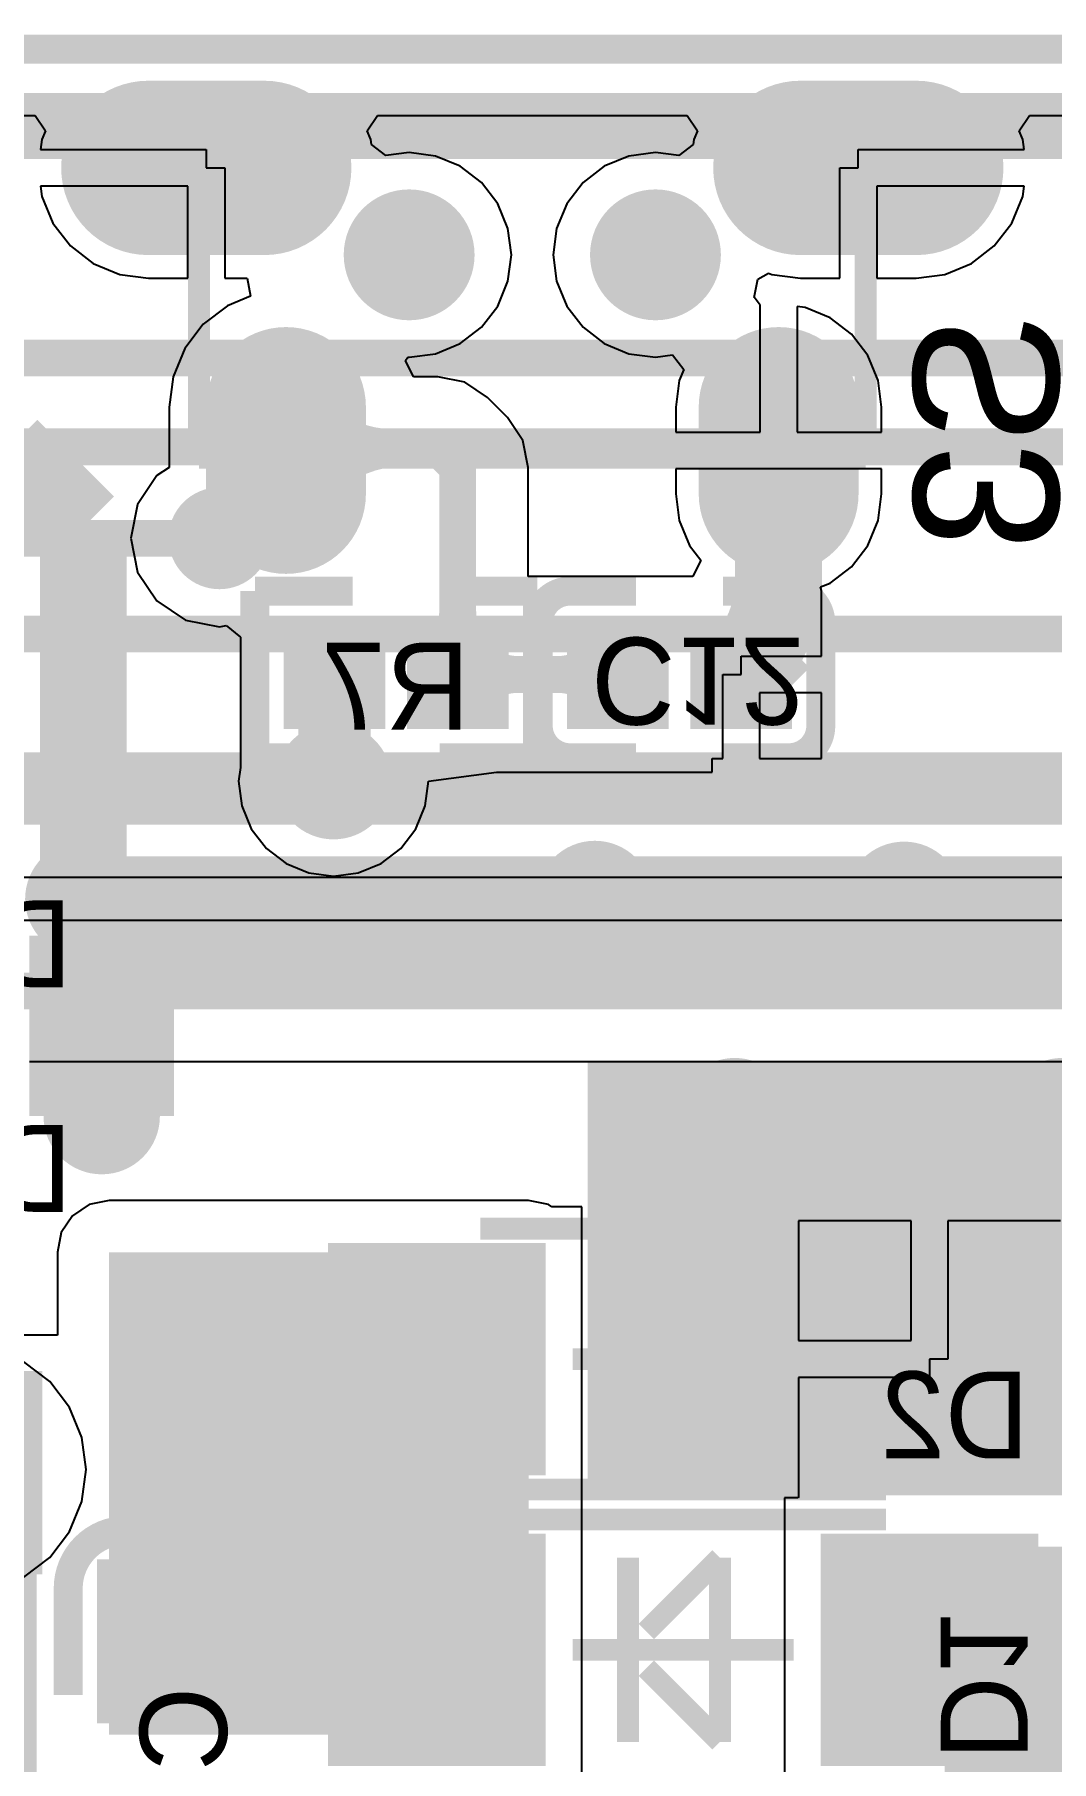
# Model space of a CAD drawing. Extents: x 81 to 196, y 150 to 213.
# Drawn here: x 121.62 to 128.64, y 201.23 to 213.14 of the extents above; entities that cross this region are included whole.
import ezdxf

# ---------------------------------------------------------------- set-up
doc = ezdxf.new("R2010")
doc.units = 0
doc.header["$MEASUREMENT"] = 0
for name, color, linetype in [('BOTTOMLAYER', 5, 'CONTINUOUS'), ('BOTTOMOVERLAY', 54, 'CONTINUOUS'), ('BOTTOMPASTE', 16, 'CONTINUOUS'), ('BOTTOMSOLDER', 6, 'CONTINUOUS'), ('KEEPOUTLAYER', 6, 'CONTINUOUS'), ('MULTILAYER', 9, 'CONTINUOUS'), ('TOPLAYER', 1, 'CONTINUOUS')]:
    doc.layers.add(name, color=color, linetype=linetype)

msp = doc.modelspace()

# ---------------------------------------------------------------- linework, layer by layer
at = {"layer": 'BOTTOMLAYER'}
for p, q in [((121.093306, 212.584515), (121.62328, 212.584515)), ((121.62328, 212.584515), (121.693838, 212.478917)), ((123.914093, 212.478917), (123.984652, 212.584515)), ((123.984652, 212.584515), (126.123304, 212.584515)), ((126.123304, 212.584515), (126.193862, 212.478917)), ((128.414112, 212.478917), (128.484671, 212.584515)), ((128.484671, 212.584515), (129.04008, 212.584515)), ((121.669373, 212.419854), (121.660178, 212.35002)), ((121.693838, 212.478917), (121.669373, 212.419854)), ((123.938558, 212.419854), (123.914093, 212.478917)), ((123.943108, 212.385305), (123.938558, 212.419854)), ((124.043864, 212.30799), (123.943108, 212.385305)), ((126.164846, 212.385288), (126.064089, 212.307973)), ((126.169395, 212.419849), (126.164846, 212.385288)), ((126.193862, 212.478917), (126.169395, 212.419849)), ((128.43858, 212.419849), (128.414112, 212.478917)), ((128.447775, 212.350015), (128.43858, 212.419849)), ((121.660178, 212.35002), (122.803966, 212.35002)), ((122.803966, 212.35002), (122.803966, 212.22302)), ((124.203981, 212.329072), (124.043864, 212.30799)), ((124.386716, 212.305013), (124.203981, 212.329072)), ((124.557, 212.23448), (124.386716, 212.305013)), ((125.721237, 212.304996), (125.550953, 212.234462)), ((125.903972, 212.329055), (125.721237, 212.304996)), ((126.064089, 212.307973), (125.903972, 212.329055)), ((127.303987, 212.223015), (127.303987, 212.350015)), ((127.303987, 212.350015), (128.447775, 212.350015)), ((122.803966, 212.22302), (122.930966, 212.22302)), ((122.930966, 212.22302), (122.930966, 211.462513)), ((124.703225, 212.122278), (124.557, 212.23448)), ((125.550953, 212.234462), (125.404728, 212.12226)), ((127.176987, 211.462508), (127.176987, 212.223015)), ((127.176987, 212.223015), (127.303987, 212.223015)), ((122.676966, 212.09602), (121.660178, 212.09602)), ((121.660178, 212.09602), (121.669373, 212.026185)), ((121.669373, 212.026185), (121.74535, 211.842766)), ((122.676966, 211.462513), (122.676966, 212.09602)), ((124.815427, 211.976053), (124.703225, 212.122278)), ((125.404728, 212.12226), (125.292526, 211.976035)), ((128.447775, 212.096015), (127.430987, 212.096015)), ((127.430987, 212.096015), (127.430987, 211.462508)), ((128.362603, 211.842761), (128.43858, 212.02618)), ((128.43858, 212.02618), (128.447775, 212.096015)), ((124.885961, 211.805769), (124.815427, 211.976053)), ((125.292526, 211.976035), (125.221992, 211.805751)), ((121.74535, 211.842766), (121.866208, 211.685261)), ((124.91002, 211.623034), (124.885961, 211.805769)), ((125.221992, 211.805751), (125.197934, 211.623016)), ((128.241745, 211.685256), (128.362603, 211.842761)), ((121.866208, 211.685261), (122.023713, 211.564403)), ((128.08424, 211.564398), (128.241745, 211.685256)), ((122.023713, 211.564403), (122.207132, 211.488426)), ((124.885961, 211.440298), (124.91002, 211.623034)), ((125.197934, 211.623016), (125.221992, 211.440281)), ((127.900821, 211.488421), (128.08424, 211.564398)), ((122.207132, 211.488426), (122.403967, 211.462513)), ((122.403967, 211.462513), (122.676966, 211.462513)), ((122.930966, 211.462513), (123.085416, 211.462513)), ((123.085416, 211.462513), (123.110191, 211.337952)), ((124.815427, 211.270014), (124.885961, 211.440298)), ((125.221992, 211.440281), (125.292526, 211.269996)), ((126.585368, 211.329684), (126.610146, 211.454248)), ((126.610146, 211.454248), (126.685134, 211.497542)), ((126.685134, 211.497542), (126.707153, 211.488421)), ((126.707153, 211.488421), (126.903988, 211.462508)), ((126.903988, 211.462508), (127.176987, 211.462508)), ((127.430987, 211.462508), (127.703986, 211.462508)), ((127.703986, 211.462508), (127.900821, 211.488421)), ((123.110191, 211.337952), (122.950531, 211.27182)), ((126.626973, 211.275463), (126.584906, 211.330286)), ((126.584906, 211.330286), (126.585368, 211.329684)), ((122.950531, 211.27182), (122.783417, 211.143588)), ((124.703225, 211.123789), (124.815427, 211.270014)), ((125.292526, 211.269996), (125.404728, 211.123771)), ((126.626973, 210.400016), (126.626973, 211.275463)), ((126.937755, 211.258894), (126.880973, 211.266369)), ((126.880973, 211.266369), (126.880973, 210.400016)), ((127.109012, 211.187957), (126.937755, 211.258894)), ((127.256073, 211.075115), (127.109012, 211.187957)), ((122.783417, 211.143588), (122.655185, 210.976474)), ((124.557, 211.011587), (124.703225, 211.123789)), ((125.404728, 211.123771), (125.550953, 211.011569)), ((127.368915, 210.928052), (127.256073, 211.075115)), ((122.655185, 210.976474), (122.574576, 210.781864)), ((124.203981, 210.916995), (124.386716, 210.941054)), ((124.386716, 210.941054), (124.557, 211.011587)), ((125.550953, 211.011569), (125.721237, 210.941036)), ((125.721237, 210.941036), (125.903972, 210.916977)), ((124.177951, 210.89448), (124.196031, 210.918041)), ((124.234123, 210.780577), (124.177951, 210.89448)), ((124.196031, 210.918041), (124.203981, 210.916995)), ((125.903972, 210.916977), (126.021823, 210.932494)), ((126.021823, 210.932494), (126.099136, 210.831737)), ((126.099136, 210.831737), (126.068094, 210.756797)), ((127.439852, 210.756797), (127.368915, 210.928052)), ((122.574576, 210.781864), (122.54708, 210.573023)), ((124.401555, 210.780577), (124.234123, 210.780577)), ((124.401567, 210.780579), (124.401555, 210.780577)), ((124.587683, 210.743556), (124.401567, 210.780579)), ((124.745466, 210.638131), (124.587683, 210.743556)), ((126.068094, 210.756797), (126.043898, 210.573015)), ((127.464048, 210.573015), (127.439852, 210.756797)), ((124.88307, 210.500526), (124.745466, 210.638131)), ((122.54708, 210.573023), (122.54708, 210.156384)), ((124.988495, 210.342744), (124.88307, 210.500526)), ((126.043898, 210.573015), (126.043898, 210.400016)), ((127.464048, 210.400016), (127.464048, 210.573015)), ((125.025518, 210.156628), (124.988495, 210.342744)), ((126.043898, 210.400016), (126.626973, 210.400016)), ((126.880973, 210.400016), (127.464048, 210.400016)), ((122.462399, 210.099801), (122.329786, 209.901335)), ((122.54708, 210.156384), (122.462399, 210.099801)), ((125.025516, 210.156615), (125.025518, 210.156628)), ((125.025516, 209.402426), (125.025516, 210.156615)), ((126.753973, 210.146016), (126.043898, 210.146016)), ((126.043898, 210.146016), (126.043898, 209.973017)), ((127.464048, 210.146016), (126.753973, 210.146016)), ((127.464048, 209.973017), (127.464048, 210.146016)), ((122.329786, 209.901335), (122.28322, 209.667226)), ((126.043898, 209.973017), (126.068094, 209.789235)), ((127.439852, 209.789235), (127.464048, 209.973017)), ((126.068094, 209.789235), (126.139032, 209.61798)), ((127.368915, 209.61798), (127.439852, 209.789235)), ((122.28322, 209.667226), (122.329786, 209.433117)), ((126.139032, 209.61798), (126.21703, 209.516327)), ((126.21703, 209.516327), (126.160858, 209.402423)), ((127.256073, 209.470917), (127.368915, 209.61798)), ((122.329786, 209.433117), (122.462399, 209.234651)), ((125.189171, 209.402426), (125.025516, 209.402426)), ((125.189171, 209.402423), (125.189171, 209.402426)), ((126.160858, 209.402423), (125.189171, 209.402423)), ((127.109012, 209.358075), (127.256073, 209.470917)), ((127.044054, 209.331169), (127.109012, 209.358075)), ((127.048976, 209.306424), (127.044054, 209.331169)), ((127.048974, 209.306419), (127.048979, 209.306424)), ((127.048974, 208.854423), (127.048974, 209.306419)), ((127.048979, 209.306424), (127.048976, 209.306424)), ((122.462399, 209.234651), (122.660865, 209.102038)), ((122.660865, 209.102038), (122.894974, 209.055472)), ((122.894974, 209.055472), (122.940999, 209.064626)), ((122.940999, 209.064626), (123.039172, 208.984057)), ((123.039172, 208.984057), (123.039172, 208.085055)), ((126.494974, 208.727423), (126.494974, 208.854423)), ((126.494974, 208.854423), (127.048974, 208.854423)), ((126.367974, 208.148423), (126.367974, 208.727423)), ((126.367974, 208.727423), (126.494974, 208.727423)), ((127.048974, 208.600423), (126.621974, 208.600423)), ((126.621974, 208.600423), (126.621974, 208.148423)), ((127.048974, 208.148423), (127.048974, 208.600423)), ((123.039172, 208.085055), (123.026767, 207.990826)), ((126.294972, 208.052424), (126.294972, 208.148423)), ((126.294972, 208.148423), (126.367974, 208.148423)), ((126.621974, 208.148423), (127.048974, 208.148423)), ((123.026767, 207.990826), (123.049106, 207.821141)), ((124.315642, 207.821141), (124.337981, 207.990823)), ((124.337981, 207.990823), (124.805857, 208.052426)), ((124.805857, 208.052426), (124.994975, 208.052426)), ((124.994975, 208.052426), (124.994975, 208.052424)), ((124.994975, 208.052424), (126.294972, 208.052424)), ((123.049106, 207.821141), (123.114603, 207.663024)), ((124.250145, 207.663024), (124.315642, 207.821141)), ((123.114603, 207.663024), (123.218791, 207.527243)), ((124.145957, 207.527243), (124.250145, 207.663024)), ((123.218791, 207.527243), (123.354572, 207.423055)), ((124.010176, 207.423055), (124.145957, 207.527243)), ((123.354572, 207.423055), (123.512689, 207.357558)), ((123.852059, 207.357558), (124.010176, 207.423055)), ((123.512689, 207.357558), (123.682374, 207.335219)), ((123.682374, 207.335219), (123.852059, 207.357558)), ((143.118843, 207.02937), (121.382587, 207.02937)), ((121.584024, 206.056682), (145.832924, 206.056682)), ((122.132974, 205.096483), (121.996411, 205.069318)), ((125.028574, 205.096483), (122.132974, 205.096483)), ((125.165137, 205.069318), (125.028574, 205.096483)), ((121.880638, 204.991962), (121.803282, 204.876189)), ((121.996411, 205.069318), (121.880638, 204.991962)), ((125.189524, 205.053024), (125.165137, 205.069318)), ((125.395373, 205.053024), (125.189524, 205.053024)), ((125.395373, 200.946428), (125.395373, 205.053024)), ((121.803282, 204.876189), (121.776117, 204.739626)), ((127.668373, 204.957025), (126.891374, 204.957025)), ((126.891374, 204.957025), (126.891374, 204.130026)), ((127.668373, 204.130026), (127.668373, 204.957025)), ((128.699372, 204.957025), (127.922373, 204.957025)), ((127.922373, 204.957025), (127.922373, 204.003026)), ((121.776117, 204.739626), (121.776117, 204.168672)), ((121.776117, 204.168672), (117.519978, 204.168672)), ((126.891374, 204.130026), (127.668373, 204.130026)), ((127.922373, 204.003026), (127.795373, 204.003026)), ((127.795373, 204.003026), (127.795373, 203.876026)), ((127.795373, 203.876026), (126.891374, 203.876026)), ((126.891374, 203.876026), (126.891374, 203.04903)), ((126.888766, 203.046424), (126.795375, 203.046424)), ((126.795375, 203.046424), (126.795375, 200.946431)), ((126.891374, 203.049032), (126.888766, 203.046424)), ((126.891374, 203.04903), (126.891374, 203.049032)), ((126.891374, 203.04903), (126.891374, 203.04903))]:
    msp.add_line(p, q, dxfattribs=at)
for points, const_width in [([(123.203965, 212.22302), (122.403967, 212.22302)], 1.000001), ([(127.703986, 212.223015), (126.903988, 212.223015)], 1.000001), ([(123.353982, 209.973024), (123.353982, 210.573023)], 0.900001), ([(126.753973, 209.973017), (126.753973, 210.573015)], 0.900001), ([(126.753973, 208.986422), (126.753973, 210.294225)], 0.599999), ([(121.425983, 210.272617), (119.362774, 210.272617)], 0.599999), ([(121.955174, 209.743426), (121.425983, 210.272617)], 0.599999), ([(124.401567, 210.294233), (123.353982, 210.294233)], 0.254), ([(124.539172, 210.156628), (124.401567, 210.294233)], 0.254), ([(122.894974, 209.667226), (123.353982, 210.126234)], 0.254), ([(124.539172, 208.727426), (124.539172, 210.156628)], 0.254), ([(121.955174, 207.178026), (121.955174, 209.743426)], 0.599999), ([(126.494974, 208.727423), (126.753973, 208.986422)], 0.599999), ([(123.689171, 207.997623), (123.689171, 208.727426)], 0.499999), ([(125.54617, 208.727426), (124.539172, 208.727426)], 0.254), ([(125.580775, 208.692821), (125.54617, 208.727426)], 0.254), ([(123.682374, 207.990826), (123.689171, 207.997623)], 0.499999), ([(121.960975, 207.172225), (121.955174, 207.178026)], 0.599999), ([(127.619374, 207.172225), (121.960975, 207.172225)], 0.599999), ([(142.399974, 207.172225), (127.619374, 207.172225)], 0.599999), ([(146.034374, 206.543026), (121.382574, 206.543026)], 0.254)]:
    msp.add_lwpolyline(points, dxfattribs=dict(at, const_width=const_width))
for points, const_width in [([(122.403967, 211.97302, 1), (122.403967, 212.473019, 1)], 0.499999), ([(123.203965, 211.97302, 1), (123.203965, 212.473019, 1)], 0.499999), ([(126.903988, 211.973015, 1), (126.903988, 212.473014, 1)], 0.499999), ([(127.703986, 211.973015, 1), (127.703986, 212.473014, 1)], 0.499999), ([(124.203981, 211.448033, 1), (124.203981, 211.798035, 1)], 0.349999), ([(125.903972, 211.448015, 1), (125.903972, 211.798017, 1)], 0.349999), ([(123.353982, 210.348022, 1), (123.353982, 210.798024, 1)], 0.449999), ([(126.753973, 210.348015, 1), (126.753973, 210.798016, 1)], 0.449999), ([(123.582377, 210.437918, 1), (123.582377, 210.564918, 1)], 0.127), ([(123.582377, 210.437918, 1), (123.582377, 210.564918, 1)], 0.127), ([(123.582377, 210.437918, 1), (123.582377, 210.564918, 1)], 0.127), ([(123.582377, 210.437918, 1), (123.582377, 210.564918, 1)], 0.127), ([(123.582377, 210.437918, 1), (123.582377, 210.564918, 1)], 0.127), ([(123.582377, 210.437918, 1), (123.582377, 210.564918, 1)], 0.127), ([(123.582377, 210.437918, 1), (123.582377, 210.564918, 1)], 0.127), ([(123.353982, 209.748023, 1), (123.353982, 210.198025, 1)], 0.449999), ([(124.082569, 210.230733, 1), (124.082569, 210.357733, 1)], 0.127), ([(124.082569, 210.230733, 1), (124.082569, 210.357733, 1)], 0.127), ([(124.082569, 210.230733, 1), (124.082569, 210.357733, 1)], 0.127), ([(124.082569, 210.230733, 1), (124.082569, 210.357733, 1)], 0.127), ([(124.082569, 210.230733, 1), (124.082569, 210.357733, 1)], 0.127), ([(124.082569, 210.230733, 1), (124.082569, 210.357733, 1)], 0.127), ([(124.082569, 210.230733, 1), (124.082569, 210.357733, 1)], 0.127), ([(124.184974, 210.230733, 1), (124.184974, 210.357733, 1)], 0.127), ([(124.184974, 210.230733, 1), (124.184974, 210.357733, 1)], 0.127), ([(124.184974, 210.230733, 1), (124.184974, 210.357733, 1)], 0.127), ([(124.184974, 210.230733, 1), (124.184974, 210.357733, 1)], 0.127), ([(124.184974, 210.230733, 1), (124.184974, 210.357733, 1)], 0.127), ([(124.184974, 210.230733, 1), (124.184974, 210.357733, 1)], 0.127), ([(124.184974, 210.230733, 1), (124.184974, 210.357733, 1)], 0.127), ([(126.753973, 209.748016, 1), (126.753973, 210.198017, 1)], 0.449999), ([(123.582377, 209.981129, 1), (123.582377, 210.108129, 1)], 0.127), ([(123.582377, 209.981129, 1), (123.582377, 210.108129, 1)], 0.127), ([(123.582377, 209.981129, 1), (123.582377, 210.108129, 1)], 0.127), ([(123.582377, 209.981129, 1), (123.582377, 210.108129, 1)], 0.127), ([(123.582377, 209.981129, 1), (123.582377, 210.108129, 1)], 0.127), ([(123.582377, 209.981129, 1), (123.582377, 210.108129, 1)], 0.127), ([(123.582377, 209.981129, 1), (123.582377, 210.108129, 1)], 0.127), ([(123.104946, 209.8137, 1), (123.104946, 209.9407, 1)], 0.127), ([(123.104946, 209.8137, 1), (123.104946, 209.9407, 1)], 0.127), ([(123.104946, 209.8137, 1), (123.104946, 209.9407, 1)], 0.127), ([(123.104946, 209.8137, 1), (123.104946, 209.9407, 1)], 0.127), ([(123.104946, 209.8137, 1), (123.104946, 209.9407, 1)], 0.127), ([(123.104946, 209.8137, 1), (123.104946, 209.9407, 1)], 0.127), ([(123.104946, 209.8137, 1), (123.104946, 209.9407, 1)], 0.127), ([(123.104948, 209.813698, 1), (123.104948, 209.940698, 1)], 0.127), ([(123.104948, 209.813698, 1), (123.104948, 209.940698, 1)], 0.127), ([(123.104948, 209.813698, 1), (123.104948, 209.940698, 1)], 0.127), ([(123.104948, 209.813698, 1), (123.104948, 209.940698, 1)], 0.127), ([(123.104948, 209.813698, 1), (123.104948, 209.940698, 1)], 0.127), ([(123.104948, 209.813698, 1), (123.104948, 209.940698, 1)], 0.127), ([(123.104948, 209.813698, 1), (123.104948, 209.940698, 1)], 0.127), ([(122.894974, 209.542228, 1), (122.894974, 209.792224, 1)], 0.249999), ([(122.894974, 209.726725, 1), (122.894974, 209.853726, 1)], 0.127), ([(122.894974, 209.726725, 1), (122.894974, 209.853726, 1)], 0.127), ([(122.894974, 209.726725, 1), (122.894974, 209.853726, 1)], 0.127), ([(122.894974, 209.726725, 1), (122.894974, 209.853726, 1)], 0.127), ([(122.894974, 209.726725, 1), (122.894974, 209.853726, 1)], 0.127), ([(122.894974, 209.726725, 1), (122.894974, 209.853726, 1)], 0.127), ([(122.894974, 209.726725, 1), (122.894974, 209.853726, 1)], 0.127), ([(123.017974, 209.603726, 1), (123.017974, 209.730726, 1)], 0.127), ([(123.017974, 209.603726, 1), (123.017974, 209.730726, 1)], 0.127), ([(123.017974, 209.603726, 1), (123.017974, 209.730726, 1)], 0.127), ([(123.017974, 209.603726, 1), (123.017974, 209.730726, 1)], 0.127), ([(123.017974, 209.603726, 1), (123.017974, 209.730726, 1)], 0.127), ([(123.017974, 209.603726, 1), (123.017974, 209.730726, 1)], 0.127), ([(123.017974, 209.603726, 1), (123.017974, 209.730726, 1)], 0.127), ([(126.753973, 209.227704, 1), (126.753973, 209.527704, 1)], 0.299999), ([(126.753973, 209.227704, 1), (126.753973, 209.527704, 1)], 0.299999), ([(126.753973, 209.227704, 1), (126.753973, 209.527704, 1)], 0.299999), ([(126.753973, 209.227704, 1), (126.753973, 209.527704, 1)], 0.299999), ([(126.753973, 209.227704, 1), (126.753973, 209.527704, 1)], 0.299999), ([(126.753973, 209.227704, 1), (126.753973, 209.527704, 1)], 0.299999), ([(126.753973, 209.227704, 1), (126.753973, 209.527704, 1)], 0.299999), ([(124.539172, 209.106585, 1), (124.539172, 209.233584, 1)], 0.127), ([(124.539172, 209.106585, 1), (124.539172, 209.233584, 1)], 0.127), ([(124.539172, 209.106585, 1), (124.539172, 209.233584, 1)], 0.127), ([(124.539172, 209.106585, 1), (124.539172, 209.233584, 1)], 0.127), ([(124.539172, 209.106585, 1), (124.539172, 209.233584, 1)], 0.127), ([(124.539172, 209.106585, 1), (124.539172, 209.233584, 1)], 0.127), ([(124.539172, 209.106585, 1), (124.539172, 209.233584, 1)], 0.127), ([(124.539172, 209.106585, 1), (124.539172, 209.233584, 1)], 0.127), ([(124.539172, 209.106585, 1), (124.539172, 209.233584, 1)], 0.127), ([(124.539172, 209.106585, 1), (124.539172, 209.233584, 1)], 0.127), ([(124.539172, 209.106585, 1), (124.539172, 209.233584, 1)], 0.127), ([(124.539172, 209.106585, 1), (124.539172, 209.233584, 1)], 0.127), ([(124.539172, 209.106585, 1), (124.539172, 209.233584, 1)], 0.127), ([(124.539172, 209.106585, 1), (124.539172, 209.233584, 1)], 0.127), ([(126.494974, 208.602425, 1), (126.494974, 208.902424, 1)], 0.299999), ([(126.494974, 208.602425, 1), (126.494974, 208.902424, 1)], 0.299999), ([(126.494974, 208.602425, 1), (126.494974, 208.902424, 1)], 0.299999), ([(126.494974, 208.602425, 1), (126.494974, 208.902424, 1)], 0.299999), ([(126.494974, 208.602425, 1), (126.494974, 208.902424, 1)], 0.299999), ([(126.494974, 208.602425, 1), (126.494974, 208.902424, 1)], 0.299999), ([(126.494974, 208.602425, 1), (126.494974, 208.902424, 1)], 0.299999), ([(124.416843, 208.811256, 1), (124.416843, 208.938256, 1)], 0.127), ([(124.416843, 208.811256, 1), (124.416843, 208.938256, 1)], 0.127), ([(124.416843, 208.811256, 1), (124.416843, 208.938256, 1)], 0.127), ([(124.416843, 208.811256, 1), (124.416843, 208.938256, 1)], 0.127), ([(124.416843, 208.811256, 1), (124.416843, 208.938256, 1)], 0.127), ([(124.416843, 208.811256, 1), (124.416843, 208.938256, 1)], 0.127), ([(124.416843, 208.811256, 1), (124.416843, 208.938256, 1)], 0.127), ([(124.661501, 208.811256, 1), (124.661501, 208.938256, 1)], 0.127), ([(124.661501, 208.811256, 1), (124.661501, 208.938256, 1)], 0.127), ([(124.661501, 208.811256, 1), (124.661501, 208.938256, 1)], 0.127), ([(124.661501, 208.811256, 1), (124.661501, 208.938256, 1)], 0.127), ([(124.661501, 208.811256, 1), (124.661501, 208.938256, 1)], 0.127), ([(124.661501, 208.811256, 1), (124.661501, 208.938256, 1)], 0.127), ([(124.661501, 208.811256, 1), (124.661501, 208.938256, 1)], 0.127), ([(124.661501, 208.786255, 1), (124.661501, 208.913255, 1)], 0.127), ([(124.661501, 208.786255, 1), (124.661501, 208.913255, 1)], 0.127), ([(124.661501, 208.786255, 1), (124.661501, 208.913255, 1)], 0.127), ([(124.661501, 208.786255, 1), (124.661501, 208.913255, 1)], 0.127), ([(124.661501, 208.786255, 1), (124.661501, 208.913255, 1)], 0.127), ([(124.661501, 208.786255, 1), (124.661501, 208.913255, 1)], 0.127), ([(124.661501, 208.786255, 1), (124.661501, 208.913255, 1)], 0.127), ([(125.522645, 208.786252, 1), (125.522645, 208.913252, 1)], 0.127), ([(125.522645, 208.786252, 1), (125.522645, 208.913252, 1)], 0.127), ([(125.522645, 208.786252, 1), (125.522645, 208.913252, 1)], 0.127), ([(125.522645, 208.786252, 1), (125.522645, 208.913252, 1)], 0.127), ([(125.522645, 208.786252, 1), (125.522645, 208.913252, 1)], 0.127), ([(125.522645, 208.786252, 1), (125.522645, 208.913252, 1)], 0.127), ([(125.522645, 208.786252, 1), (125.522645, 208.913252, 1)], 0.127), ([(124.956829, 208.663926, 1), (124.956829, 208.790926, 1)], 0.127), ([(124.956829, 208.663926, 1), (124.956829, 208.790926, 1)], 0.127), ([(124.956829, 208.663926, 1), (124.956829, 208.790926, 1)], 0.127), ([(124.956829, 208.663926, 1), (124.956829, 208.790926, 1)], 0.127), ([(124.956829, 208.663926, 1), (124.956829, 208.790926, 1)], 0.127), ([(124.956829, 208.663926, 1), (124.956829, 208.790926, 1)], 0.127), ([(124.956829, 208.663926, 1), (124.956829, 208.790926, 1)], 0.127), ([(124.956829, 208.663926, 1), (124.956829, 208.790926, 1)], 0.127), ([(124.956829, 208.663926, 1), (124.956829, 208.790926, 1)], 0.127), ([(124.956829, 208.663926, 1), (124.956829, 208.790926, 1)], 0.127), ([(124.956829, 208.663926, 1), (124.956829, 208.790926, 1)], 0.127), ([(124.956829, 208.663926, 1), (124.956829, 208.790926, 1)], 0.127), ([(124.956829, 208.663926, 1), (124.956829, 208.790926, 1)], 0.127), ([(124.956829, 208.663926, 1), (124.956829, 208.790926, 1)], 0.127), ([(125.227311, 208.663926, 1), (125.227311, 208.790926, 1)], 0.127), ([(125.227311, 208.663926, 1), (125.227311, 208.790926, 1)], 0.127), ([(125.227311, 208.663926, 1), (125.227311, 208.790926, 1)], 0.127), ([(125.227311, 208.663926, 1), (125.227311, 208.790926, 1)], 0.127), ([(125.227311, 208.663926, 1), (125.227311, 208.790926, 1)], 0.127), ([(125.227311, 208.663926, 1), (125.227311, 208.790926, 1)], 0.127), ([(125.227311, 208.663926, 1), (125.227311, 208.790926, 1)], 0.127), ([(125.227321, 208.663926, 1), (125.227321, 208.790926, 1)], 0.127), ([(125.227321, 208.663926, 1), (125.227321, 208.790926, 1)], 0.127), ([(125.227321, 208.663926, 1), (125.227321, 208.790926, 1)], 0.127), ([(125.227321, 208.663926, 1), (125.227321, 208.790926, 1)], 0.127), ([(125.227321, 208.663926, 1), (125.227321, 208.790926, 1)], 0.127), ([(125.227321, 208.663926, 1), (125.227321, 208.790926, 1)], 0.127), ([(125.227321, 208.663926, 1), (125.227321, 208.790926, 1)], 0.127), ([(124.661501, 208.541597, 1), (124.661501, 208.668597, 1)], 0.127), ([(124.661501, 208.541597, 1), (124.661501, 208.668597, 1)], 0.127), ([(124.661501, 208.541597, 1), (124.661501, 208.668597, 1)], 0.127), ([(124.661501, 208.541597, 1), (124.661501, 208.668597, 1)], 0.127), ([(124.661501, 208.541597, 1), (124.661501, 208.668597, 1)], 0.127), ([(124.661501, 208.541597, 1), (124.661501, 208.668597, 1)], 0.127), ([(124.661501, 208.541597, 1), (124.661501, 208.668597, 1)], 0.127), ([(125.522645, 208.541595, 1), (125.522645, 208.668595, 1)], 0.127), ([(125.522645, 208.541595, 1), (125.522645, 208.668595, 1)], 0.127), ([(125.522645, 208.541595, 1), (125.522645, 208.668595, 1)], 0.127), ([(125.522645, 208.541595, 1), (125.522645, 208.668595, 1)], 0.127), ([(125.522645, 208.541595, 1), (125.522645, 208.668595, 1)], 0.127), ([(125.522645, 208.541595, 1), (125.522645, 208.668595, 1)], 0.127), ([(125.522645, 208.541595, 1), (125.522645, 208.668595, 1)], 0.127), ([(123.682374, 207.840826, 1), (123.682374, 208.140826, 1)], 0.299999), ([(121.955174, 207.028026, 1), (121.955174, 207.328026, 1)], 0.299999), ([(125.485774, 207.028026, 1), (125.485774, 207.328026, 1)], 0.299999), ([(127.619374, 207.022225, 1), (127.619374, 207.322224, 1)], 0.299999), ([(126.450974, 205.529426, 1), (126.450974, 205.829426, 1)], 0.299999), ([(128.711574, 205.529426, 1), (128.711574, 205.829426, 1)], 0.299999), ([(126.069974, 204.615026, 1), (126.069974, 204.915026, 1)], 0.299999), ([(127.644774, 204.538826, 1), (127.644774, 204.838826, 1)], 0.299999), ([(128.305174, 204.361026, 1), (128.305174, 204.661026, 1)], 0.299999), ([(127.162174, 204.030826, 1), (127.162174, 204.330826, 1)], 0.299999), ([(128.813174, 203.954626, 1), (128.813174, 204.254626, 1)], 0.299999), ([(126.120774, 203.573626, 1), (126.120774, 203.873626, 1)], 0.299999), ([(127.339974, 203.370426, 1), (127.339974, 203.670426, 1)], 0.299999), ([(128.787774, 203.319626, 1), (128.787774, 203.619626, 1)], 0.299999)]:
    msp.add_lwpolyline(points, format="xyb", close=True, dxfattribs=dict(at, const_width=const_width))
for points, const_width in [([(124.082569, 210.294233, -0.198912), (123.582377, 210.501418)], 0.254), ([(124.082569, 210.294233, -0.198912), (123.582377, 210.501418)], 0.254), ([(124.082569, 210.294233, -0.198912), (123.582377, 210.501418)], 0.254), ([(124.082569, 210.294233, -0.198912), (123.582377, 210.501418)], 0.254), ([(124.082569, 210.294233, -0.198912), (123.582377, 210.501418)], 0.254), ([(124.082569, 210.294233, -0.198912), (123.582377, 210.501418)], 0.254), ([(124.082569, 210.294233, -0.198912), (123.582377, 210.501418)], 0.254), ([(123.582377, 210.044629, -0.198912), (124.184974, 210.294233)], 0.254), ([(123.582377, 210.044629, -0.198912), (124.184974, 210.294233)], 0.254), ([(123.582377, 210.044629, -0.198912), (124.184974, 210.294233)], 0.254), ([(123.582377, 210.044629, -0.198912), (124.184974, 210.294233)], 0.254), ([(123.582377, 210.044629, -0.198912), (124.184974, 210.294233)], 0.254), ([(123.582377, 210.044629, -0.198912), (124.184974, 210.294233)], 0.254), ([(123.582377, 210.044629, -0.198912), (124.184974, 210.294233)], 0.254), ([(123.104946, 209.8772, -0.198912), (122.894974, 209.790225)], 0.254), ([(123.104946, 209.8772, -0.198912), (122.894974, 209.790225)], 0.254), ([(123.104946, 209.8772, -0.198912), (122.894974, 209.790225)], 0.254), ([(123.104946, 209.8772, -0.198912), (122.894974, 209.790225)], 0.254), ([(123.104946, 209.8772, -0.198912), (122.894974, 209.790225)], 0.254), ([(123.104946, 209.8772, -0.198912), (122.894974, 209.790225)], 0.254), ([(123.104946, 209.8772, -0.198912), (122.894974, 209.790225)], 0.254), ([(123.017974, 209.667226, -0.198912), (123.104948, 209.877198)], 0.254), ([(123.017974, 209.667226, -0.198912), (123.104948, 209.877198)], 0.254), ([(123.017974, 209.667226, -0.198912), (123.104948, 209.877198)], 0.254), ([(123.017974, 209.667226, -0.198912), (123.104948, 209.877198)], 0.254), ([(123.017974, 209.667226, -0.198912), (123.104948, 209.877198)], 0.254), ([(123.017974, 209.667226, -0.198912), (123.104948, 209.877198)], 0.254), ([(123.017974, 209.667226, -0.198912), (123.104948, 209.877198)], 0.254), ([(126.753973, 209.377704, -0.198912), (126.494974, 208.752425)], 0.599999), ([(126.753973, 209.377704, -0.198912), (126.494974, 208.752425)], 0.599999), ([(126.753973, 209.377704, -0.198912), (126.494974, 208.752425)], 0.599999), ([(126.753973, 209.377704, -0.198912), (126.494974, 208.752425)], 0.599999), ([(126.753973, 209.377704, -0.198912), (126.494974, 208.752425)], 0.599999), ([(126.753973, 209.377704, -0.198912), (126.494974, 208.752425)], 0.599999), ([(126.753973, 209.377704, -0.198912), (126.494974, 208.752425)], 0.599999), ([(124.539172, 209.170084, -0.198912), (124.416843, 208.874756)], 0.254), ([(124.539172, 209.170084, -0.198912), (124.416843, 208.874756)], 0.254), ([(124.539172, 209.170084, -0.198912), (124.416843, 208.874756)], 0.254), ([(124.539172, 209.170084, -0.198912), (124.416843, 208.874756)], 0.254), ([(124.539172, 209.170084, -0.198912), (124.416843, 208.874756)], 0.254), ([(124.539172, 209.170084, -0.198912), (124.416843, 208.874756)], 0.254), ([(124.539172, 209.170084, -0.198912), (124.416843, 208.874756)], 0.254), ([(124.661501, 208.874756, -0.198912), (124.539172, 209.170084)], 0.254), ([(124.661501, 208.874756, -0.198912), (124.539172, 209.170084)], 0.254), ([(124.661501, 208.874756, -0.198912), (124.539172, 209.170084)], 0.254), ([(124.661501, 208.874756, -0.198912), (124.539172, 209.170084)], 0.254), ([(124.661501, 208.874756, -0.198912), (124.539172, 209.170084)], 0.254), ([(124.661501, 208.874756, -0.198912), (124.539172, 209.170084)], 0.254), ([(124.661501, 208.874756, -0.198912), (124.539172, 209.170084)], 0.254), ([(124.956829, 208.727426, -0.198912), (124.661501, 208.849755)], 0.254), ([(124.956829, 208.727426, -0.198912), (124.661501, 208.849755)], 0.254), ([(124.956829, 208.727426, -0.198912), (124.661501, 208.849755)], 0.254), ([(124.956829, 208.727426, -0.198912), (124.661501, 208.849755)], 0.254), ([(124.956829, 208.727426, -0.198912), (124.661501, 208.849755)], 0.254), ([(124.956829, 208.727426, -0.198912), (124.661501, 208.849755)], 0.254), ([(124.956829, 208.727426, -0.198912), (124.661501, 208.849755)], 0.254), ([(125.522645, 208.849752, -0.198912), (125.227321, 208.727426)], 0.254), ([(125.522645, 208.849752, -0.198912), (125.227321, 208.727426)], 0.254), ([(125.522645, 208.849752, -0.198912), (125.227321, 208.727426)], 0.254), ([(125.522645, 208.849752, -0.198912), (125.227321, 208.727426)], 0.254), ([(125.522645, 208.849752, -0.198912), (125.227321, 208.727426)], 0.254), ([(125.522645, 208.849752, -0.198912), (125.227321, 208.727426)], 0.254), ([(125.522645, 208.849752, -0.198912), (125.227321, 208.727426)], 0.254), ([(124.661501, 208.605097, -0.198912), (124.956829, 208.727426)], 0.254), ([(124.661501, 208.605097, -0.198912), (124.956829, 208.727426)], 0.254), ([(124.661501, 208.605097, -0.198912), (124.956829, 208.727426)], 0.254), ([(124.661501, 208.605097, -0.198912), (124.956829, 208.727426)], 0.254), ([(124.661501, 208.605097, -0.198912), (124.956829, 208.727426)], 0.254), ([(124.661501, 208.605097, -0.198912), (124.956829, 208.727426)], 0.254), ([(124.661501, 208.605097, -0.198912), (124.956829, 208.727426)], 0.254), ([(125.227311, 208.727426, -0.198912), (125.522645, 208.605095)], 0.254), ([(125.227311, 208.727426, -0.198912), (125.522645, 208.605095)], 0.254), ([(125.227311, 208.727426, -0.198912), (125.522645, 208.605095)], 0.254), ([(125.227311, 208.727426, -0.198912), (125.522645, 208.605095)], 0.254), ([(125.227311, 208.727426, -0.198912), (125.522645, 208.605095)], 0.254), ([(125.227311, 208.727426, -0.198912), (125.522645, 208.605095)], 0.254), ([(125.227311, 208.727426, -0.198912), (125.522645, 208.605095)], 0.254)]:
    msp.add_lwpolyline(points, format="xyb", dxfattribs=dict(at, const_width=const_width))
for points in [[(191.144774, 212.283426), (191.144774, 212.740626), (107.604174, 212.283426), (107.604174, 212.740626)], [(123.98917, 209.052427), (123.389172, 209.052427), (123.98917, 208.402425), (123.389172, 208.402425)], [(124.839171, 209.052427), (124.239172, 209.052427), (124.839171, 208.402425), (124.239172, 208.402425)], [(125.344974, 208.402423), (125.944973, 208.402423), (125.344974, 209.052424), (125.944973, 209.052424)], [(126.194975, 208.402423), (126.794974, 208.402423), (126.194975, 209.052424), (126.794974, 209.052424)], [(132.292974, 203.063226), (132.292974, 206.060426), (125.434974, 203.063226), (125.434974, 206.060426)], [(125.028574, 201.412226), (125.028574, 204.739626), (122.132974, 201.412226), (122.132974, 204.739626)], [(123.745376, 204.703025), (123.745376, 203.303027), (125.045374, 204.703025), (125.045374, 203.303027)], [(127.145374, 204.703025), (127.145374, 203.303027), (128.445372, 204.703025), (128.445372, 203.303027)], [(125.045374, 201.296427), (125.045374, 202.696425), (123.745376, 201.296427), (123.745376, 202.696425)], [(128.445372, 201.296427), (128.445372, 202.696425), (127.145374, 201.296427), (127.145374, 202.696425)], [(130.540374, 199.634226), (130.540374, 202.707626), (127.898774, 199.634226), (127.898774, 202.707626)], [(122.150975, 202.520225), (122.150975, 201.590224), (123.130973, 202.520225), (123.130973, 201.590224)]]:
    msp.add_solid(points, dxfattribs=at)
at = {"layer": 'BOTTOMOVERLAY'}
for points, const_width in [([(122.753974, 212.523024), (127.35398, 212.523034)], 0.1524), ([(122.753979, 210.223024), (122.753974, 212.523024)], 0.1524), ([(127.353972, 210.223026), (127.35398, 212.523034)], 0.1524), ([(122.753979, 210.223024), (127.353972, 210.223026)], 0.1524), ([(123.139175, 208.152423), (123.139175, 209.302424)], 0.2), ([(123.814175, 209.302424), (123.139175, 209.302424)], 0.2), ([(125.089173, 209.302424), (124.414173, 209.302424)], 0.2), ([(125.089173, 208.152423), (125.089173, 209.302424)], 0.2), ([(125.769977, 209.302424), (125.319976, 209.302424)], 0.2), ([(126.819975, 209.302426), (126.369973, 209.302426)], 0.2), ([(125.094977, 208.372425), (125.094977, 209.082424)], 0.2), ([(127.044971, 208.372428), (127.044971, 209.082427)], 0.2), ([(123.814175, 208.152423), (123.139175, 208.152423)], 0.2), ([(125.089173, 208.152423), (124.414173, 208.152423)], 0.2), ([(125.769975, 208.152426), (125.319973, 208.152426)], 0.2), ([(126.819973, 208.152428), (126.369971, 208.152428)], 0.2), ([(143.265774, 207.940026), (107.985174, 207.940026)], 0.1), ([(127.495374, 204.903027), (124.695374, 204.903027)], 0.15), ([(126.349374, 204.130026), (125.841374, 204.638026)], 0.15), ([(125.841374, 204.257026), (125.841374, 204.638026)], 0.15), ([(126.476374, 203.368026), (126.476374, 204.638026)], 0.15), ([(125.841374, 203.368026), (125.841374, 204.257026)], 0.15), ([(126.857374, 204.003026), (125.333374, 204.003026)], 0.15), ([(125.841374, 203.368026), (126.349374, 203.876026)], 0.15), ([(127.495374, 203.103025), (124.695374, 203.103025)], 0.15), ([(127.495374, 202.896427), (124.695374, 202.896427)], 0.15), ([(123.030973, 202.820222), (122.250975, 202.820222)], 0.2), ([(125.714374, 201.361426), (125.714374, 202.631426)], 0.15), ([(125.841374, 202.123426), (126.349374, 202.631426)], 0.15), ([(126.349374, 201.742426), (126.349374, 202.631426)], 0.15), ([(121.569856, 201.118602), (121.569856, 202.51865)], 0.127), ([(121.850973, 201.685223), (121.850973, 202.420222)], 0.2), ([(123.430975, 201.685223), (123.430975, 202.420222)], 0.2), ([(126.857374, 201.996426), (125.333374, 201.996426)], 0.15), ([(126.349374, 201.361426), (125.841374, 201.869426)], 0.15), ([(126.349374, 201.361426), (126.349374, 201.742426)], 0.15)]:
    msp.add_lwpolyline(points, dxfattribs=dict(at, const_width=const_width))
at = {"layer": 'BOTTOMOVERLAY', "const_width": 0.2}
for points in [[(125.094972, 209.082424, -0.414214), (125.314972, 209.302424)], [(126.824971, 209.302426, -0.414214), (127.044971, 209.082427)], [(125.314972, 208.152426, -0.414214), (125.094972, 208.372425)], [(127.044971, 208.372428, -0.414214), (126.824971, 208.152428)], [(121.850971, 202.420222, -0.414213), (122.250972, 202.820222)], [(123.030973, 202.820222, -0.414213), (123.430975, 202.420222)]]:
    msp.add_lwpolyline(points, format="xyb", dxfattribs=at)
at = {"layer": 'BOTTOMOVERLAY', "const_width": 0.1}
for points in [[(125.314972, 209.252424, 1), (125.314972, 209.352423, 1)], [(126.824971, 209.252426, 1), (126.824971, 209.352426, 1)], [(125.094972, 209.032424, 1), (125.094972, 209.132424, 1)], [(127.044971, 209.032427, 1), (127.044971, 209.132426, 1)], [(125.094972, 208.322426, 1), (125.094972, 208.422425, 1)], [(127.044971, 208.322428, 1), (127.044971, 208.422428, 1)], [(125.314972, 208.102426, 1), (125.314972, 208.202426, 1)], [(126.824971, 208.102429, 1), (126.824971, 208.202428, 1)], [(122.250972, 202.770222, 1), (122.250972, 202.870222, 1)], [(123.030973, 202.770222, 1), (123.030973, 202.870222, 1)], [(121.850971, 202.370223, 1), (121.850971, 202.470222, 1)], [(123.430975, 202.370223, 1), (123.430975, 202.470222, 1)]]:
    msp.add_lwpolyline(points, format="xyb", close=True, dxfattribs=at)
at = {"layer": 'BOTTOMPASTE'}
for points, const_width in [([(123.203965, 212.22302), (122.403967, 212.22302)], 1.000001), ([(127.703986, 212.223015), (126.903988, 212.223015)], 1.000001), ([(123.353982, 209.973024), (123.353982, 210.573023)], 0.900001), ([(126.753973, 209.973017), (126.753973, 210.573015)], 0.900001)]:
    msp.add_lwpolyline(points, dxfattribs=dict(at, const_width=const_width))
for points, const_width in [([(122.403967, 211.97302, 1), (122.403967, 212.473019, 1)], 0.499999), ([(123.203965, 211.97302, 1), (123.203965, 212.473019, 1)], 0.499999), ([(126.903988, 211.973015, 1), (126.903988, 212.473014, 1)], 0.499999), ([(127.703986, 211.973015, 1), (127.703986, 212.473014, 1)], 0.499999), ([(123.353982, 210.348022, 1), (123.353982, 210.798024, 1)], 0.449999), ([(126.753973, 210.348015, 1), (126.753973, 210.798016, 1)], 0.449999), ([(123.353982, 209.748023, 1), (123.353982, 210.198025, 1)], 0.449999), ([(126.753973, 209.748016, 1), (126.753973, 210.198017, 1)], 0.449999)]:
    msp.add_lwpolyline(points, format="xyb", close=True, dxfattribs=dict(at, const_width=const_width))
for points in [[(123.98917, 209.052427), (123.389172, 209.052427), (123.98917, 208.402425), (123.389172, 208.402425)], [(124.839171, 209.052427), (124.239172, 209.052427), (124.839171, 208.402425), (124.239172, 208.402425)], [(125.344974, 208.402423), (125.944973, 208.402423), (125.344974, 209.052424), (125.944973, 209.052424)], [(126.194975, 208.402423), (126.794974, 208.402423), (126.194975, 209.052424), (126.794974, 209.052424)], [(123.745376, 204.703025), (123.745376, 203.303027), (125.045374, 204.703025), (125.045374, 203.303027)], [(127.145374, 204.703025), (127.145374, 203.303027), (128.445372, 204.703025), (128.445372, 203.303027)], [(125.045374, 201.296427), (125.045374, 202.696425), (123.745376, 201.296427), (123.745376, 202.696425)], [(128.445372, 201.296427), (128.445372, 202.696425), (127.145374, 201.296427), (127.145374, 202.696425)], [(122.150975, 202.520225), (122.150975, 201.590224), (123.130973, 202.520225), (123.130973, 201.590224)]]:
    msp.add_solid(points, dxfattribs=at)
at = {"layer": 'BOTTOMSOLDER'}
for points, const_width in [([(123.203965, 212.22302), (122.403967, 212.22302)], 1.203201), ([(127.703986, 212.223015), (126.903988, 212.223015)], 1.203201), ([(123.353982, 209.973024), (123.353982, 210.573023)], 1.103201), ([(126.753973, 209.973017), (126.753973, 210.573015)], 1.103201)]:
    msp.add_lwpolyline(points, dxfattribs=dict(at, const_width=const_width))
for points, const_width in [([(122.403967, 211.92222, 1), (122.403967, 212.523819, 1)], 0.601599), ([(123.203965, 211.92222, 1), (123.203965, 212.523819, 1)], 0.601599), ([(126.903988, 211.922215, 1), (126.903988, 212.523814, 1)], 0.601599), ([(127.703986, 211.922215, 1), (127.703986, 212.523814, 1)], 0.601599), ([(124.203981, 211.397233, 1), (124.203981, 211.848835, 1)], 0.451599), ([(125.903972, 211.397215, 1), (125.903972, 211.848817, 1)], 0.451599), ([(123.353982, 210.297222, 1), (123.353982, 210.848824, 1)], 0.551599), ([(126.753973, 210.297215, 1), (126.753973, 210.848816, 1)], 0.551599), ([(123.353982, 209.697223, 1), (123.353982, 210.248825, 1)], 0.551599), ([(126.753973, 209.697216, 1), (126.753973, 210.248817, 1)], 0.551599), ([(122.894974, 209.491428, 1), (122.894974, 209.843024, 1)], 0.351599), ([(123.682374, 207.790026, 1), (123.682374, 208.191626, 1)], 0.401599), ([(121.955174, 206.977226, 1), (121.955174, 207.378826, 1)], 0.401599), ([(125.485774, 206.977226, 1), (125.485774, 207.378826, 1)], 0.401599), ([(127.619374, 206.971425, 1), (127.619374, 207.373024, 1)], 0.401599), ([(122.082174, 205.478626, 1), (122.082174, 205.880226, 1)], 0.401599), ([(126.450974, 205.478626, 1), (126.450974, 205.880226, 1)], 0.401599), ([(128.711574, 205.478626, 1), (128.711574, 205.880226, 1)], 0.401599), ([(126.069974, 204.564226, 1), (126.069974, 204.965826, 1)], 0.401599), ([(127.644774, 204.488026, 1), (127.644774, 204.889626, 1)], 0.401599), ([(128.305174, 204.310226, 1), (128.305174, 204.711826, 1)], 0.401599), ([(127.162174, 203.980026, 1), (127.162174, 204.381626, 1)], 0.401599), ([(128.813174, 203.903826, 1), (128.813174, 204.305426, 1)], 0.401599), ([(126.120774, 203.522826, 1), (126.120774, 203.924426, 1)], 0.401599), ([(127.339974, 203.319626, 1), (127.339974, 203.721226, 1)], 0.401599), ([(128.787774, 203.268826, 1), (128.787774, 203.670426, 1)], 0.401599)]:
    msp.add_lwpolyline(points, format="xyb", close=True, dxfattribs=dict(at, const_width=const_width))
for points in [[(124.03997, 209.103227), (123.338372, 209.103227), (124.03997, 208.351625), (123.338372, 208.351625)], [(124.889971, 209.103227), (124.188372, 209.103227), (124.889971, 208.351625), (124.188372, 208.351625)], [(125.294174, 208.351623), (125.995773, 208.351623), (125.294174, 209.103224), (125.995773, 209.103224)], [(126.144175, 208.351623), (126.845774, 208.351623), (126.144175, 209.103224), (126.845774, 209.103224)], [(123.643776, 204.804625), (123.643776, 203.201427), (125.146974, 204.804625), (125.146974, 203.201427)], [(127.043774, 204.804625), (127.043774, 203.201427), (128.546972, 204.804625), (128.546972, 203.201427)], [(117.768378, 203.920273), (117.768378, 202.517075), (121.67157, 203.920273), (121.67157, 202.517075)], [(125.146974, 201.194827), (125.146974, 202.798025), (123.643776, 201.194827), (123.643776, 202.798025)], [(128.546972, 201.194827), (128.546972, 202.798025), (127.043774, 201.194827), (127.043774, 202.798025)], [(122.049375, 202.621825), (122.049375, 201.488624), (123.232573, 202.621825), (123.232573, 201.488624)]]:
    msp.add_solid(points, dxfattribs=at)
at = {"layer": 'KEEPOUTLAYER', "const_width": 0.2}
msp.add_lwpolyline([(144.865227, 213.043331), (106.715174, 213.043331)], dxfattribs=at)
at = {"layer": 'MULTILAYER'}
for points, const_width in [([(122.894974, 209.542228, 1), (122.894974, 209.792224, 1)], 0.249999), ([(123.682374, 207.840826, 1), (123.682374, 208.140826, 1)], 0.299999), ([(121.955174, 207.028026, 1), (121.955174, 207.328026, 1)], 0.299999), ([(125.485774, 207.028026, 1), (125.485774, 207.328026, 1)], 0.299999), ([(127.619374, 207.022225, 1), (127.619374, 207.322224, 1)], 0.299999)]:
    msp.add_lwpolyline(points, format="xyb", close=True, dxfattribs=dict(at, const_width=const_width))
at = {"layer": 'TOPLAYER'}
for p, q in [((121.2699, 207.328272), (138.383434, 207.328272)), ((121.723201, 203.847253), (121.54564, 203.983498)), ((121.859446, 203.669692), (121.723201, 203.847253)), ((121.945095, 203.46292), (121.859446, 203.669692)), ((121.974308, 203.241026), (121.945095, 203.46292)), ((121.945095, 203.019132), (121.974308, 203.241026)), ((121.859446, 202.81236), (121.945095, 203.019132)), ((121.723201, 202.634799), (121.859446, 202.81236)), ((121.54564, 202.498554), (121.723201, 202.634799))]:
    msp.add_line(p, q, dxfattribs=at)
for points, const_width in [([(142.757774, 210.911826), (109.051974, 210.911826)], 0.254), ([(130.184774, 210.298424), (109.530772, 210.298424)], 0.254), ([(122.894974, 209.667226), (109.940974, 209.667226)], 0.254), ([(130.311774, 209.006826), (110.372774, 209.006826)], 0.254), ([(141.970374, 207.940026), (112.557174, 207.940026)], 0.499999), ([(122.082174, 205.679426), (122.082174, 206.924026)], 1.000001), ([(142.148174, 206.924026), (122.082174, 206.924026)], 1.000001)]:
    msp.add_lwpolyline(points, dxfattribs=dict(at, const_width=const_width))
at = {"layer": 'TOPLAYER', "const_width": 0.254}
for points in [[(122.807999, 209.754201, -0.198912), (122.598028, 209.667226)], [(122.807999, 209.754201, -0.198912), (122.598028, 209.667226)], [(122.807999, 209.754201, -0.198912), (122.598028, 209.667226)], [(122.807999, 209.754201, -0.198912), (122.598028, 209.667226)], [(122.807999, 209.754201, -0.198912), (122.598028, 209.667226)], [(122.807999, 209.754201, -0.198912), (122.598028, 209.667226)], [(122.807999, 209.754201, -0.198912), (122.598028, 209.667226)], [(122.598028, 209.667226, -0.198912), (122.807999, 209.580251)], [(122.598028, 209.667226, -0.198912), (122.807999, 209.580251)], [(122.598028, 209.667226, -0.198912), (122.807999, 209.580251)], [(122.598028, 209.667226, -0.198912), (122.807999, 209.580251)], [(122.598028, 209.667226, -0.198912), (122.807999, 209.580251)], [(122.598028, 209.667226, -0.198912), (122.807999, 209.580251)], [(122.598028, 209.667226, -0.198912), (122.807999, 209.580251)]]:
    msp.add_lwpolyline(points, format="xyb", dxfattribs=at)
at = {"layer": 'TOPLAYER'}
for points, const_width in [([(122.894974, 209.542228, 1), (122.894974, 209.792224, 1)], 0.249999), ([(122.807999, 209.690701, 1), (122.807999, 209.817701, 1)], 0.127), ([(122.807999, 209.690701, 1), (122.807999, 209.817701, 1)], 0.127), ([(122.807999, 209.690701, 1), (122.807999, 209.817701, 1)], 0.127), ([(122.807999, 209.690701, 1), (122.807999, 209.817701, 1)], 0.127), ([(122.807999, 209.690701, 1), (122.807999, 209.817701, 1)], 0.127), ([(122.807999, 209.690701, 1), (122.807999, 209.817701, 1)], 0.127), ([(122.807999, 209.690701, 1), (122.807999, 209.817701, 1)], 0.127), ([(122.598028, 209.603726, 1), (122.598028, 209.730726, 1)], 0.127), ([(122.598028, 209.603726, 1), (122.598028, 209.730726, 1)], 0.127), ([(122.598028, 209.603726, 1), (122.598028, 209.730726, 1)], 0.127), ([(122.598028, 209.603726, 1), (122.598028, 209.730726, 1)], 0.127), ([(122.598028, 209.603726, 1), (122.598028, 209.730726, 1)], 0.127), ([(122.598028, 209.603726, 1), (122.598028, 209.730726, 1)], 0.127), ([(122.598028, 209.603726, 1), (122.598028, 209.730726, 1)], 0.127), ([(122.598028, 209.603726, 1), (122.598028, 209.730726, 1)], 0.127), ([(122.598028, 209.603726, 1), (122.598028, 209.730726, 1)], 0.127), ([(122.598028, 209.603726, 1), (122.598028, 209.730726, 1)], 0.127), ([(122.598028, 209.603726, 1), (122.598028, 209.730726, 1)], 0.127), ([(122.598028, 209.603726, 1), (122.598028, 209.730726, 1)], 0.127), ([(122.598028, 209.603726, 1), (122.598028, 209.730726, 1)], 0.127), ([(122.598028, 209.603726, 1), (122.598028, 209.730726, 1)], 0.127), ([(122.807999, 209.516751, 1), (122.807999, 209.643751, 1)], 0.127), ([(122.807999, 209.516751, 1), (122.807999, 209.643751, 1)], 0.127), ([(122.807999, 209.516751, 1), (122.807999, 209.643751, 1)], 0.127), ([(122.807999, 209.516751, 1), (122.807999, 209.643751, 1)], 0.127), ([(122.807999, 209.516751, 1), (122.807999, 209.643751, 1)], 0.127), ([(122.807999, 209.516751, 1), (122.807999, 209.643751, 1)], 0.127), ([(122.807999, 209.516751, 1), (122.807999, 209.643751, 1)], 0.127), ([(123.682374, 207.840826, 1), (123.682374, 208.140826, 1)], 0.299999), ([(121.955174, 207.028026, 1), (121.955174, 207.328026, 1)], 0.299999), ([(125.485774, 207.028026, 1), (125.485774, 207.328026, 1)], 0.299999), ([(127.619374, 207.022225, 1), (127.619374, 207.322224, 1)], 0.299999), ([(122.082174, 205.529426, 1), (122.082174, 205.829426, 1)], 0.299999)]:
    msp.add_lwpolyline(points, format="xyb", close=True, dxfattribs=dict(at, const_width=const_width))

# ---------------------------------------------------------------- texts
at = {"layer": 'BOTTOMOVERLAY', "text_generation_flag": 2}
for s, height, rotation, p in [('S3', 1.000001, 90, (128.686174, 211.220817)), ('C12', 0.599999, 180, (125.460374, 208.981426)), ('D1', 0.599999, 270, (127.873374, 201.234426)), ('C1', 0.599999, 90, (122.945774, 201.742426))]:
    msp.add_text(s, height=height, rotation=rotation, dxfattribs=at).set_placement(p)
for s, p in [('R7', (124.622174, 208.346426)), ('D7', (121.878974, 206.568426)), ('D6', (121.878974, 205.019026)), ('D2', (128.482974, 203.317226))]:
    msp.add_text(s, height=0.599999, dxfattribs=at).set_placement(p)

doc.saveas('drawing.dxf')
